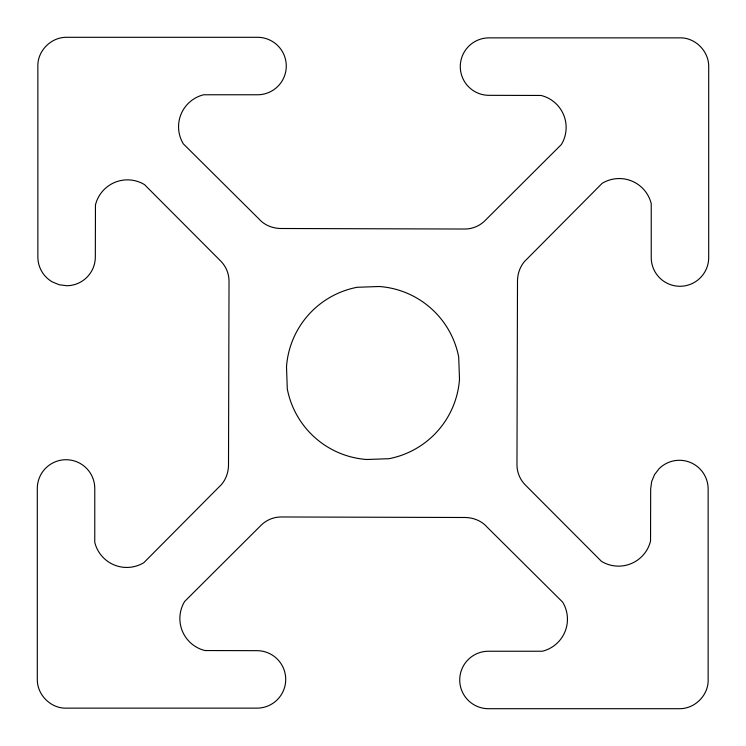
<?xml version="1.0" encoding="UTF-8"?>
<svg xmlns="http://www.w3.org/2000/svg" width="746" height="746" viewBox="0 0 746 746"><rect width="100%" height="100%" fill="white"/><g stroke="black" fill="none" stroke-linecap="round" stroke-linejoin="round"><path stroke-width="1.12" d="M95.46 204.936L95.329 256.978A28.74 28.74 0 0 1 66.599 285.718L59.158 284.739L52.229 281.867A28.74 28.74 0 0 1 37.86 256.978L37.86 66.926C37.067 51.204 50.812 37.188 66.478 37.3L257.538 37.3A28.74 28.74 0 0 1 286.277 66.04A28.74 28.74 0 0 1 257.538 94.77L203.63 94.77A32.955 32.955 0 0 0 183.311 143.829L259.058 219.054C264.326 225.068 272.262 228.201 280.17 228.5L464.721 229.031A28.74 28.74 0 0 0 485.04 220.611L561.384 144.51A32.955 32.955 0 0 0 541.064 95.46L489.022 95.329A28.74 28.74 0 0 1 460.282 66.599A28.74 28.74 0 0 1 489.022 37.86L679.074 37.86C694.796 37.067 708.812 50.812 708.7 66.478L708.7 257.538A28.74 28.74 0 0 1 679.96 286.277A28.74 28.74 0 0 1 651.23 257.538L651.23 203.63A32.955 32.955 0 0 0 602.171 183.311L526.946 259.058C520.932 264.326 517.799 272.262 517.5 280.17L516.969 464.721A28.74 28.74 0 0 0 525.389 485.04L601.49 561.384A32.955 32.955 0 0 0 650.54 541.064L650.671 489.022L651.65 481.58L654.522 474.652L659.082 468.702A28.74 28.74 0 0 1 708.14 489.022L708.14 679.074C708.933 694.796 695.188 708.812 679.522 708.7L488.462 708.7A28.74 28.74 0 0 1 459.723 679.96A28.74 28.74 0 0 1 488.462 651.23L542.37 651.23A32.955 32.955 0 0 0 562.689 602.171L486.942 526.946C481.674 520.932 473.738 517.799 465.83 517.5L281.279 516.969A28.74 28.74 0 0 0 260.96 525.389L184.616 601.49A32.955 32.955 0 0 0 204.936 650.54L256.978 650.671A28.74 28.74 0 0 1 285.718 679.401A28.74 28.74 0 0 1 256.978 708.14L66.926 708.14C51.204 708.933 37.188 695.188 37.3 679.522L37.3 488.462A28.74 28.74 0 0 1 66.04 459.723A28.74 28.74 0 0 1 94.77 488.462L94.77 542.37A32.955 32.955 0 0 0 143.829 562.689L219.054 486.942C225.068 481.674 228.201 473.738 228.5 465.83L229.031 281.279A28.74 28.74 0 0 0 220.611 260.96L144.51 184.616A32.955 32.955 0 0 0 95.46 204.936M379.248 286.501L357.064 287.294A87.282 87.282 0 0 0 286.501 366.752L287.294 388.936A87.282 87.282 0 0 0 366.752 459.499L388.936 458.706A87.282 87.282 0 0 0 459.499 379.248L458.706 357.064A87.282 87.282 0 0 0 379.248 286.501"/></g></svg>
